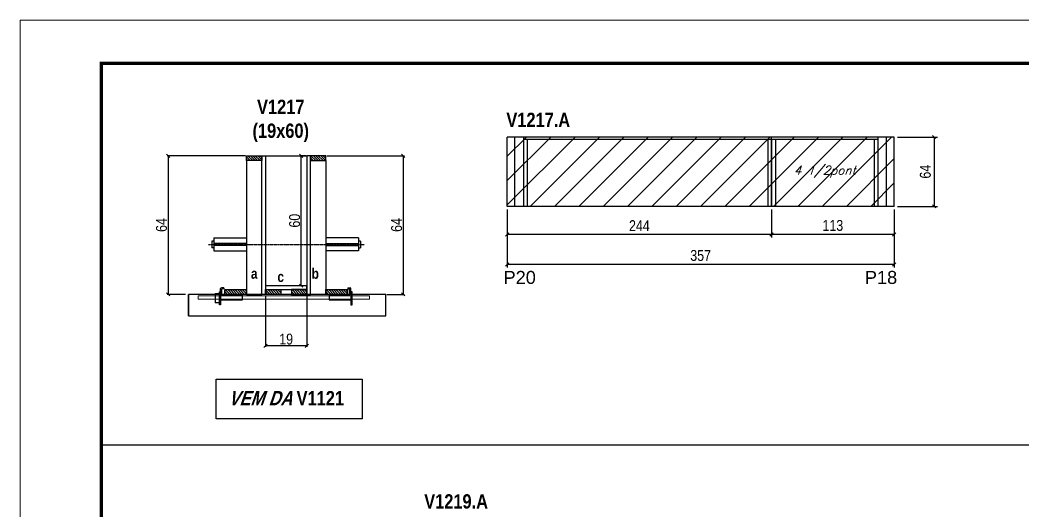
# Model space of a CAD drawing. Extents: x 3309 to 9563, y -2522 to 14608.
# Drawn here: x 3309 to 4235, y 9560 to 10014 of the extents above; entities that cross this region are included whole.
import ezdxf

# ---------------------------------------------------------------- set-up
doc = ezdxf.new("R2010")
doc.units = 0
doc.linetypes.add('DASHED', pattern=[0.75, 0.5, -0.25])
doc.linetypes.add('HIDDEN', pattern=[0.375, 0.25, -0.125])
for name, color, linetype in [('5', 5, 'Continuous'), ('barrote', 251, 'Continuous'), ('COTA', 241, 'Continuous'), ('detalhes', 4, 'Continuous'), ('NOMENCLATURA', 7, 'Continuous'), ('Painéis', 200, 'Continuous'), ('presilha', 1, 'Continuous'), ('SARR_2.2x10', 60, 'Continuous'), ('SARR_2.2x7', 40, 'Continuous'), ('SARR_3.5x7', 81, 'Continuous'), ('TENSOR', 3, 'Continuous'), ('texto', 7, 'Continuous')]:
    doc.layers.add(name, color=color, linetype=linetype)
for name, color, linetype, lineweight in [('CONCRETO', 251, 'Continuous', 25), ('Folhas', 255, 'Continuous', 9), ('Hachura', 251, 'Continuous', 9), ('SARRAFO DE PRESSAO', 251, 'DASHED', 9), ('SCO-___-LAJ', 2, 'Continuous', 0)]:
    doc.layers.add(name, color=color, linetype=linetype, lineweight=lineweight)
doc.styles.add('COTA TECNICA', font='techl___.ttf', dxfattribs={"height": 10})
doc.styles.add('COTA TECNICA 2X', font='techl___.ttf', dxfattribs={"height": 10})
doc.styles.add('Romans', font='romans.shx')
doc.styles.get("Standard").update_dxf_attribs({"font": 'arial.ttf'})
doc.styles.add('TECNICA', font='techb___.ttf', dxfattribs={"height": 10})
doc.dimstyles.new('PAINEL', dxfattribs={"dimtxt": 10, "dimasz": 3, "dimexe": 3, "dimexo": 3, "dimgap": 3, "dimtad": 1, "dimdec": 1, "dimzin": 12, "dimdsep": 46, "dimtxsty": 'COTA TECNICA', "dimblk1": 'OBLIQUE', "dimblk2": 'OBLIQUE', "dimsah": 1, "dimcen": 0.9, "dimclrd": 4, "dimclre": 4, "dimclrt": 240, "dimadec": 1, "dimazin": 3, "dimtfac": 1, "dimtdec": 1, "dimtmove": 0, "dimatfit": 3, "dimfxl": 1, "dimtolj": 1, "dimtzin": 12, "dimarcsym": 0})
doc.dimstyles.new('SECAO', dxfattribs={"dimscale": 0.333333, "dimtxt": 5, "dimasz": 9, "dimexe": 3, "dimexo": 3, "dimgap": 3, "dimtad": 1, "dimdec": 1, "dimlfac": 0.5, "dimzin": 12, "dimdsep": 46, "dimtxsty": 'COTA TECNICA 2X', "dimblk1": 'OBLIQUE', "dimblk2": 'OBLIQUE', "dimsah": 1, "dimcen": 0.9, "dimclrd": 4, "dimclre": 4, "dimclrt": 240, "dimadec": 1, "dimazin": 3, "dimtfac": 1, "dimtdec": 1, "dimtmove": 0, "dimatfit": 3, "dimfxl": 1, "dimtolj": 1, "dimtzin": 12, "dimarcsym": 0})
pattern_1 = [(135, (36771.4267, -113751.8887), (-1.122532015, -1.122532015), [])]

# ---------------------------------------------------------------- blocks, each defined once
blk = doc.blocks.new('9999999999')
at = {"layer": 'Folhas'}
blk.add_lwpolyline([(98138.98, 34190.21), (99623.98, 34190.21), (99623.98, 35240.21), (98138.98, 35240.21)], close=True, dxfattribs=at)
at = {"layer": 'Folhas', "color": 30, "const_width": 3}
blk.add_lwpolyline([(98213.98, 34230.21), (99583.98, 34230.21), (99583.98, 35200.21), (98213.98, 35200.21)], close=True, dxfattribs=at)
blk = doc.blocks.new('_Oblique')
at = {"color": 0, "linetype": 'ByBlock', "lineweight": -2}
blk.add_line((-0.5, -0.5), (0.5, 0.5), dxfattribs=at)
blk = doc.blocks.new('*D453')
at = {"layer": 'COTA', "color": 4, "lineweight": -2, "transparency": 16777216}
for p, q in [((3535.89, 9759.28), (3535.89, 9711.81)), ((3573.89, 9759.28), (3573.89, 9711.81)), ((3573.89, 9712.81), (3535.89, 9712.81))]:
    blk.add_line(p, q, dxfattribs=at)
at = {"layer": 'Defpoints', "color": 0, "transparency": 16777216}
for p in [(3535.89, 9760.28), (3573.89, 9760.28), (3535.89, 9712.81)]:
    blk.add_point(p, dxfattribs=at)
at = {"layer": 'COTA', "color": 4, "lineweight": -2, "transparency": 16777216, "xscale": 3, "yscale": 3, "zscale": 3, "rotation": 180}
blk.add_blockref('_Oblique', (3535.89, 9712.81), dxfattribs=at)
at = {"layer": 'COTA', "color": 4, "lineweight": -2, "transparency": 16777216, "xscale": 3, "yscale": 3, "zscale": 3}
blk.add_blockref('_Oblique', (3573.89, 9712.81), dxfattribs=at)
at = {"layer": 'COTA', "color": 240, "transparency": 16777216, "insert": (3554.89, 9718.9), "char_height": 10, "attachment_point": 5, "style": 'COTA TECNICA 2X'}
blk.add_mtext('\\A1;19', dxfattribs=at)
blk = doc.blocks.new('PRESILHA METÁLICA 1')
at = {"layer": 'presilha'}
for p, q in [((6, 15.5), (7.5, 15.5)), ((6, -2.5), (6, 15.5)), ((7.5, 10.6), (7.5, 19.9)), ((7.5, 15.5), (7.5, -2.5)), ((12, 21), (8.6, 21)), ((9, 11.6), (9, 18.9)), ((12, 19.5), (9.6, 19.5)), ((12, 21), (12, 19.5)), ((0, 13), (6, 13)), ((0, 13), (0, 0)), ((6, 0), (0, 0)), ((6, 13), (6, 0)), ((37.5, 4.1), (7.5, 4.1)), ((37.5, 11), (9.6, 11)), ((37.5, 11), (37.5, 4.1)), ((7.5, -2.5), (6, -2.5))]:
    blk.add_line(p, q, dxfattribs=at)
for centre, radius, start, end in [((8.6, 19.9), 1.14, 90, 180), ((9.6, 18.9), 0.57, 90, 180), ((9.6, 11.6), 0.57, 180, 270)]:
    blk.add_arc(centre, radius, start, end, dxfattribs=at)
blk = doc.blocks.new('PRESILHA METÁLICA 2')
at = {"layer": 'presilha'}
for p, q in [((-5.2, 23.5), (-5.2, 22)), ((-5.2, 23.5), (-1.9, 23.5)), ((-5.2, 22), (-2.8, 22)), ((-2.2, 14.1), (-2.2, 21.4)), ((0.8, 18), (-0.8, 18)), ((-0.8, 18), (-0.8, 0)), ((-0.8, 14.6), (-0.8, 22.4)), ((0.8, 0), (0.8, 18)), ((-30.8, 13.5), (-30.8, 6.6)), ((-30.8, 13.5), (-2.8, 13.5)), ((-30.8, 6.6), (-0.8, 6.6)), ((-0.8, 0), (0.8, 0))]:
    blk.add_line(p, q, dxfattribs=at)
for centre, radius, start, end in [((-2.8, 21.4), 0.57, 0, 90), ((-2.8, 14.1), 0.57, 270, 0), ((-1.9, 22.4), 1.14, 0, 90)]:
    blk.add_arc(centre, radius, start, end, dxfattribs=at)
blk = doc.blocks.new('*D454')
at = {"layer": 'COTA', "color": 4, "lineweight": -2, "transparency": 16777216}
for p, q in [((3592.49, 9888.28), (3663.94, 9888.28)), ((3662.94, 9888.28), (3662.94, 9760.28)), ((3647.7, 9760.28), (3663.94, 9760.28))]:
    blk.add_line(p, q, dxfattribs=at)
at = {"layer": 'Defpoints', "color": 0, "transparency": 16777216}
for p in [(3591.49, 9888.28), (3646.7, 9760.28), (3662.94, 9760.28)]:
    blk.add_point(p, dxfattribs=at)
at = {"layer": 'COTA', "color": 4, "lineweight": -2, "transparency": 16777216, "xscale": 3, "yscale": 3, "zscale": 3}
for p, rotation in [((3662.94, 9888.28), 90), ((3662.94, 9760.28), 270)]:
    blk.add_blockref('_Oblique', p, dxfattribs=dict(at, rotation=rotation))
at = {"layer": 'COTA', "color": 240, "transparency": 16777216, "insert": (3656.83, 9824.28), "char_height": 10, "attachment_point": 5, "rotation": 90, "style": 'COTA TECNICA 2X'}
blk.add_mtext('\\A1;64', dxfattribs=at)
blk = doc.blocks.new('*D455')
at = {"layer": 'COTA', "color": 4, "lineweight": -2, "transparency": 16777216}
for p, q in [((3517.29, 9888.28), (3444.97, 9888.28)), ((3445.97, 9888.28), (3445.97, 9760.28)), ((3462.07, 9760.28), (3444.97, 9760.28))]:
    blk.add_line(p, q, dxfattribs=at)
at = {"layer": 'Defpoints', "color": 0, "transparency": 16777216}
for p in [(3518.29, 9888.28), (3445.97, 9760.28), (3463.07, 9760.28)]:
    blk.add_point(p, dxfattribs=at)
at = {"layer": 'COTA', "color": 4, "lineweight": -2, "transparency": 16777216, "xscale": 3, "yscale": 3, "zscale": 3}
for p, rotation in [((3445.97, 9888.28), 90), ((3445.97, 9760.28), 270)]:
    blk.add_blockref('_Oblique', p, dxfattribs=dict(at, rotation=rotation))
at = {"layer": 'COTA', "color": 240, "transparency": 16777216, "insert": (3439.87, 9824.28), "char_height": 10, "attachment_point": 5, "rotation": 90, "style": 'COTA TECNICA 2X'}
blk.add_mtext('\\A1;64', dxfattribs=at)
blk = doc.blocks.new('*D456')
at = {"layer": 'COTA', "color": 4, "lineweight": -2, "transparency": 16777216}
for p, q in [((3572.89, 9888.28), (3567.81, 9888.28)), ((3568.81, 9768.28), (3568.81, 9888.28)), ((3572.89, 9768.28), (3567.81, 9768.28))]:
    blk.add_line(p, q, dxfattribs=at)
at = {"layer": 'Defpoints', "color": 0, "transparency": 16777216}
for p in [(3568.81, 9888.28), (3573.89, 9888.28), (3573.89, 9768.28)]:
    blk.add_point(p, dxfattribs=at)
at = {"layer": 'COTA', "color": 4, "lineweight": -2, "transparency": 16777216, "xscale": 3, "yscale": 3, "zscale": 3}
for p, rotation in [((3568.81, 9888.28), 90), ((3568.81, 9768.28), 270)]:
    blk.add_blockref('_Oblique', p, dxfattribs=dict(at, rotation=rotation))
at = {"layer": 'COTA', "color": 240, "transparency": 16777216, "insert": (3562.71, 9828.28), "char_height": 10, "attachment_point": 5, "rotation": 90, "style": 'COTA TECNICA 2X'}
blk.add_mtext('\\A1;60', dxfattribs=at)
blk = doc.blocks.new('*D449')
at = {"layer": 'COTA', "color": 4, "linetype": 'ByBlock', "lineweight": -2, "transparency": 16777216}
for p, q in [((4002.78, 9838.53), (4002.78, 9812.62)), ((4115.78, 9838.53), (4115.78, 9812.62)), ((4115.78, 9815.62), (4002.78, 9815.62))]:
    blk.add_line(p, q, dxfattribs=at)
at = {"layer": 'Defpoints', "color": 0, "linetype": 'ByBlock', "transparency": 16777216}
for p in [(4002.78, 9841.53), (4115.78, 9841.53), (4002.78, 9815.62)]:
    blk.add_point(p, dxfattribs=at)
at = {"layer": 'COTA', "color": 4, "linetype": 'ByBlock', "lineweight": -2, "transparency": 16777216, "xscale": 3, "yscale": 3, "zscale": 3, "rotation": 180}
blk.add_blockref('_Oblique', (4002.78, 9815.62), dxfattribs=at)
at = {"layer": 'COTA', "color": 4, "linetype": 'ByBlock', "lineweight": -2, "transparency": 16777216, "xscale": 3, "yscale": 3, "zscale": 3}
blk.add_blockref('_Oblique', (4115.78, 9815.62), dxfattribs=at)
at = {"layer": 'COTA', "color": 240, "linetype": 'ByBlock', "transparency": 16777216, "insert": (4059.28, 9823.84), "char_height": 10, "attachment_point": 5, "style": 'COTA TECNICA'}
blk.add_mtext('\\A1;113', dxfattribs=at)
blk = doc.blocks.new('*D450')
at = {"layer": 'COTA', "color": 4, "linetype": 'ByBlock', "lineweight": -2, "transparency": 16777216}
for p, q in [((3758.78, 9838.53), (3758.78, 9812.62)), ((4002.78, 9838.53), (4002.78, 9812.62)), ((4002.78, 9815.62), (3758.78, 9815.62))]:
    blk.add_line(p, q, dxfattribs=at)
at = {"layer": 'Defpoints', "color": 0, "linetype": 'ByBlock', "transparency": 16777216}
for p in [(3758.78, 9841.53), (4002.78, 9841.53), (3758.78, 9815.62)]:
    blk.add_point(p, dxfattribs=at)
at = {"layer": 'COTA', "color": 4, "linetype": 'ByBlock', "lineweight": -2, "transparency": 16777216, "xscale": 3, "yscale": 3, "zscale": 3, "rotation": 180}
blk.add_blockref('_Oblique', (3758.78, 9815.62), dxfattribs=at)
at = {"layer": 'COTA', "color": 4, "linetype": 'ByBlock', "lineweight": -2, "transparency": 16777216, "xscale": 3, "yscale": 3, "zscale": 3}
blk.add_blockref('_Oblique', (4002.78, 9815.62), dxfattribs=at)
at = {"layer": 'COTA', "color": 240, "linetype": 'ByBlock', "transparency": 16777216, "insert": (3880.78, 9823.69), "char_height": 10, "attachment_point": 5, "style": 'COTA TECNICA'}
blk.add_mtext('\\A1;244', dxfattribs=at)
blk = doc.blocks.new('*D457')
at = {"layer": 'COTA', "color": 4, "linetype": 'ByBlock', "lineweight": -2, "transparency": 16777216}
for p, q in [((3758.78, 9838.53), (3758.78, 9784.91)), ((4115.78, 9838.53), (4115.78, 9784.91)), ((4115.78, 9787.91), (3758.78, 9787.91))]:
    blk.add_line(p, q, dxfattribs=at)
at = {"layer": 'Defpoints', "color": 0, "linetype": 'ByBlock', "transparency": 16777216}
for p in [(3758.78, 9841.53), (4115.78, 9841.53), (3758.78, 9787.91)]:
    blk.add_point(p, dxfattribs=at)
at = {"layer": 'COTA', "color": 4, "linetype": 'ByBlock', "lineweight": -2, "transparency": 16777216, "xscale": 3, "yscale": 3, "zscale": 3, "rotation": 180}
blk.add_blockref('_Oblique', (3758.78, 9787.91), dxfattribs=at)
at = {"layer": 'COTA', "color": 4, "linetype": 'ByBlock', "lineweight": -2, "transparency": 16777216, "xscale": 3, "yscale": 3, "zscale": 3}
blk.add_blockref('_Oblique', (4115.78, 9787.91), dxfattribs=at)
at = {"layer": 'COTA', "color": 240, "linetype": 'ByBlock', "transparency": 16777216, "insert": (3937.28, 9796.13), "char_height": 10, "attachment_point": 5, "style": 'COTA TECNICA'}
blk.add_mtext('\\A1;357', dxfattribs=at)
blk = doc.blocks.new('*D458')
at = {"layer": 'COTA', "color": 4, "lineweight": -2, "transparency": 16777216}
for p, q in [((4118.78, 9905.53), (4155.77, 9905.53)), ((4152.77, 9905.53), (4152.77, 9841.53)), ((4118.78, 9841.53), (4155.77, 9841.53))]:
    blk.add_line(p, q, dxfattribs=at)
at = {"layer": 'Defpoints', "color": 0, "transparency": 16777216}
for p in [(4115.78, 9905.53, 0), (4115.78, 9841.53, 0), (4152.77, 9841.53)]:
    blk.add_point(p, dxfattribs=at)
at = {"layer": 'COTA', "color": 4, "lineweight": -2, "transparency": 16777216, "xscale": 3, "yscale": 3, "zscale": 3}
for p, rotation in [((4152.77, 9905.53), 90), ((4152.77, 9841.53), 270)]:
    blk.add_blockref('_Oblique', p, dxfattribs=dict(at, rotation=rotation))
at = {"layer": 'COTA', "color": 240, "transparency": 16777216, "insert": (4144.67, 9873.53), "char_height": 10, "attachment_point": 5, "rotation": 90, "style": 'COTA TECNICA'}
blk.add_mtext('\\A1;64', dxfattribs=at)

msp = doc.modelspace()

# ---------------------------------------------------------------- hatches: boundary and pattern name
at = {"layer": 'Hachura', "linetype": 'ByBlock'}
h = msp.add_hatch(dxfattribs=at)
h.set_pattern_fill('ANSI31', color=256, scale=5)
h.set_pattern_definition([(45, (-2087.861, 0.018), (-11.22532, 11.22532), [])])
h.paths.add_polyline_path([(4002.78, 9905.53), (3758.78, 9905.53), (3758.78, 9841.53), (4002.78, 9841.53)])
h.paths.add_polyline_path([(4115.78, 9841.53), (4115.78, 9905.53), (4002.78, 9905.53), (4002.78, 9841.53)])
at = {"layer": 'SARR_2.2x10'}
h = msp.add_hatch(dxfattribs=at)
h.set_pattern_fill('ANSI31', color=256, scale=0.5, angle=90)
h.set_pattern_definition([(135, (36691.8267, -113751.8887), (-1.122532015, -1.122532015), [])])
h.paths.add_polyline_path([(3498.29, 9764.68), (3498.29, 9760.28), (3518.29, 9760.28), (3518.29, 9764.68)])
h = msp.add_hatch(dxfattribs=at)
h.set_pattern_fill('ANSI31', color=256, scale=0.5, angle=90)
h.set_pattern_definition([(135, (36785.0267, -113751.8887), (-1.122532015, -1.122532015), [])])
h.paths.add_polyline_path([(3591.49, 9764.68), (3591.49, 9760.28), (3611.49, 9760.28), (3611.49, 9764.68)])
at = {"layer": 'SARR_2.2x7'}
h = msp.add_hatch(dxfattribs=at)
h.set_pattern_fill('ANSI31', color=256, scale=0.5, angle=90)
h.set_pattern_definition([(135, (36685.8267, -113628.2887), (-1.122532015, -1.122532015), [])])
h.paths.add_polyline_path([(3532.29, 9888.28), (3532.29, 9883.88), (3518.29, 9883.88), (3518.29, 9888.28)])
h = msp.add_hatch(dxfattribs=at)
h.set_pattern_fill('ANSI31', color=256, scale=0.5, angle=90)
h.set_pattern_definition([(135, (36705.8267, -113628.2887), (-1.122532015, -1.122532015), [])])
h.paths.add_polyline_path([(3577.49, 9888.28), (3577.49, 9883.88), (3591.49, 9883.88), (3591.49, 9888.28)])
h = msp.add_hatch(dxfattribs=at)
h.set_pattern_fill('ANSI31', color=256, scale=0.5, angle=90)
h.set_pattern_definition(pattern_1)
h.paths.add_polyline_path([(3549.89, 9760.28), (3549.89, 9764.68), (3535.89, 9764.68), (3535.89, 9760.28)])
h = msp.add_hatch(dxfattribs=at)
h.set_pattern_fill('ANSI31', color=256, scale=0.5, angle=90)
h.set_pattern_definition(pattern_1)
h.paths.add_polyline_path([(3559.89, 9764.68), (3559.89, 9760.28), (3573.89, 9760.28), (3573.89, 9764.68)])

# ---------------------------------------------------------------- linework, layer by layer
at = {"ltscale": 3}
for p, q in [((3486.29, 9809.37), (3486.29, 9803.37)), ((3488.29, 9809.37), (3486.29, 9809.37)), ((3488.29, 9812.37), (3488.29, 9800.37)), ((3488.29, 9812.37), (3518.29, 9812.37)), ((3621.49, 9812.37), (3591.49, 9812.37)), ((3621.49, 9812.37), (3621.49, 9800.37)), ((3623.49, 9809.37), (3621.49, 9809.37)), ((3623.49, 9809.37), (3623.49, 9803.37)), ((3488.29, 9803.37), (3486.29, 9803.37)), ((3518.29, 9807.37), (3488.29, 9807.37)), ((3518.29, 9805.37), (3488.29, 9805.37)), ((3488.29, 9800.37), (3518.29, 9800.37)), ((3591.49, 9807.37), (3621.49, 9807.37)), ((3591.49, 9805.37), (3621.49, 9805.37)), ((3621.49, 9800.37), (3591.49, 9800.37)), ((3621.49, 9803.37), (3623.49, 9803.37))]:
    msp.add_line(p, q, dxfattribs=at)
at = {"layer": 'barrote'}
msp.add_lwpolyline([(3464.83, 9740.28), (3646.75, 9740.28), (3646.75, 9760.28), (3464.83, 9760.28)], close=True, dxfattribs=at)
at = {"layer": 'CONCRETO', "linetype": 'Continuous'}
msp.add_line((3535.89, 9888.28), (3573.89, 9888.28), dxfattribs=at)
at = {"layer": 'COTA'}
msp.add_line((3384.37, 9621.46), (4754.37, 9621.46), dxfattribs=at)
at = {"layer": 'detalhes', "color": 250}
msp.add_line((3464.83, 9740.28), (3464.83, 9760.28), dxfattribs=at)
at = {"layer": 'NOMENCLATURA', "elevation": 0}
msp.add_lwpolyline([(3490.45, 9681.92), (3624.99, 9681.92), (3624.99, 9645.46), (3490.45, 9645.46)], close=True, dxfattribs=at)
at = {"layer": 'Painéis', "linetype": 'ByBlock'}
for p, q in [((4115.78, 9905.53), (3758.78, 9905.53)), ((3758.78, 9841.53), (3758.78, 9905.53)), ((4002.78, 9841.53), (4002.78, 9905.53)), ((4115.78, 9841.53), (4115.78, 9905.53)), ((4115.78, 9841.53), (3758.78, 9841.53))]:
    msp.add_line(p, q, dxfattribs=at)
at = {"layer": 'Painéis', "linetype": 'Continuous'}
for points in [[(3532.29, 9760.28), (3532.29, 9888.28), (3535.89, 9888.28), (3535.89, 9760.28)], [(3577.49, 9760.28), (3577.49, 9888.28), (3573.89, 9888.28), (3573.89, 9760.28)], [(3573.89, 9768.28), (3535.89, 9768.28), (3535.89, 9764.68), (3573.89, 9764.68)]]:
    msp.add_lwpolyline(points, close=True, dxfattribs=at)
at = {"layer": 'SARR_2.2x10'}
for points in [[(3498.29, 9764.68), (3518.29, 9764.68), (3518.29, 9760.28), (3498.29, 9760.28)], [(3591.49, 9764.68), (3611.49, 9764.68), (3611.49, 9760.28), (3591.49, 9760.28)]]:
    msp.add_lwpolyline(points, close=True, dxfattribs=at)
at = {"layer": 'SARR_2.2x7', "linetype": 'Continuous'}
for p, q in [((3765.78, 9841.53), (3765.78, 9905.53)), ((4002.78, 9903.33), (3773.78, 9903.33)), ((4100.78, 9903.33), (4002.78, 9903.33)), ((4108.78, 9841.53), (4108.78, 9905.53))]:
    msp.add_line(p, q, dxfattribs=at)
at = {"layer": 'SARR_2.2x7', "elevation": 0}
for points in [[(3518.29, 9888.28), (3532.29, 9888.28), (3532.29, 9883.88), (3518.29, 9883.88)], [(3591.49, 9888.28), (3577.49, 9888.28), (3577.49, 9883.88), (3591.49, 9883.88)]]:
    msp.add_lwpolyline(points, close=True, dxfattribs=at)
at = {"layer": 'SARR_2.2x7'}
for points in [[(3535.89, 9764.68), (3549.89, 9764.68), (3549.89, 9760.28), (3535.89, 9760.28)], [(3573.89, 9764.68), (3559.89, 9764.68), (3559.89, 9760.28), (3573.89, 9760.28)]]:
    msp.add_lwpolyline(points, close=True, dxfattribs=at)
at = {"layer": 'SARR_3.5x7'}
for p, q in [((3773.78, 9905.53), (3773.78, 9841.53)), ((3777.28, 9903.33), (3777.28, 9841.53)), ((3999.28, 9903.33), (3999.28, 9841.53)), ((4002.78, 9903.33), (4002.78, 9841.53)), ((4006.28, 9903.33), (4006.28, 9841.53)), ((4097.28, 9903.33), (4097.28, 9841.53)), ((4100.78, 9905.53), (4100.78, 9841.53))]:
    msp.add_line(p, q, dxfattribs=at)
for points in [[(3532.29, 9883.88), (3518.29, 9883.88), (3518.29, 9760.28), (3532.29, 9760.28)], [(3577.49, 9883.88), (3591.49, 9883.88), (3591.49, 9760.28), (3577.49, 9760.28)]]:
    msp.add_lwpolyline(points, close=True, dxfattribs=at)
at = {"layer": 'SCO-___-LAJ', "color": 1}
msp.add_lwpolyline([(3473.84, 9758.95), (3631.67, 9758.95), (3631.67, 9755.75), (3473.84, 9755.75)], close=True, dxfattribs=at)
at = {"layer": 'TENSOR', "linetype": 'HIDDEN', "ltscale": 0.5}
msp.add_line((3483.29, 9806.37), (3626.79, 9806.37), dxfattribs=at)

# ---------------------------------------------------------------- block references
at = {"layer": 'presilha', "xscale": 0.6666666666666666, "yscale": 0.6666666666666666, "zscale": 0.6666666666666666}
for name, p in [('PRESILHA METÁLICA 1', (3489.42, 9752.31)), ('PRESILHA METÁLICA 2', (3615.17, 9750.65))]:
    msp.add_blockref(name, p, dxfattribs=at)
at = {"layer": 'SARRAFO DE PRESSAO', "color": 6, "linetype": 'ByBlock'}
msp.add_blockref('9999999999', (-94829.61, -25226.65), dxfattribs=at)

# ---------------------------------------------------------------- texts
at = {"layer": '5', "linetype": 'Continuous'}
for s, rotation, p in [('P20', 359.99996, (3755.44, 9769.9)), ('P18', 0.00004, (4088.8, 9769.9))]:
    msp.add_text(s, height=12, rotation=rotation, dxfattribs=at).set_placement(p)
at = {"layer": 'detalhes', "style": 'TECNICA'}
for s, p in [('a', (3522.41, 9774.67)), ('b', (3578.39, 9774.66)), ('c', (3546.78, 9771.75))]:
    msp.add_text(s, height=9.6, dxfattribs=at).set_placement(p)
at = {"layer": 'NOMENCLATURA', "style": 'TECNICA'}
for s, p in [('V1217.A', (3758.06, 9914.72)), ('V1219.A', (3682.27, 9562.49, 0))]:
    msp.add_text(s, height=13.2, dxfattribs=at).set_placement(p)
at = {"layer": 'NOMENCLATURA', "insert": (3549.89, 9939.98), "char_height": 13.2, "attachment_point": 2, "style": 'TECNICA'}
msp.add_mtext_dynamic_manual_height_columns('V1217\\P(19x60)', width=300.2766, gutter_width=1, heights=[0], dxfattribs=at)
at = {"layer": 'NOMENCLATURA', "insert": (3554.89, 9670.96), "char_height": 13.2, "width": 300.2766, "attachment_point": 2, "style": 'TECNICA'}
msp.add_mtext('{\\Q19;VEM DA }V1121', dxfattribs=at)
at = {"layer": 'texto', "color": 2, "insert": (4051.78, 9873.53), "char_height": 8, "attachment_point": 5, "style": 'Romans'}
msp.add_mtext('{\\Q19;\\C256;4 1/2pont}', dxfattribs=at)

# ---------------------------------------------------------------- dimensions: what is measured, and where the dimension line sits
at = {"layer": 'COTA'}
for base, p1, p2, dimstyle, picture, middle in [((4152.77, 9841.53, 0), (4115.78, 9905.53), (4115.78, 9841.53), 'PAINEL', '*D458', (4144.67, 9873.53, 0)), ((3445.97, 9760.28, 0), (3518.29, 9888.28), (3463.07, 9760.28, 0), 'SECAO', '*D455', (3439.87, 9824.28, 0)), ((3568.81, 9888.28), (3573.89, 9768.28), (3573.89, 9888.28), 'SECAO', '*D456', (3562.71, 9828.28)), ((3662.94, 9760.28, 0), (3591.49, 9888.28), (3646.7, 9760.28, 0), 'SECAO', '*D454', (3656.83, 9824.28, 0))]:
    dim = msp.add_linear_dim(base=base, p1=p1, p2=p2, angle=90, dimstyle=dimstyle, dxfattribs=at)
    dim.commit()
    dim.dimension.update_dxf_attribs({"geometry": picture, "text_midpoint": middle})
at = {"layer": 'COTA', "linetype": 'ByBlock'}
dim = msp.add_linear_dim(base=(3758.78, 9815.62), p1=(4002.78, 9841.53), p2=(3758.78, 9841.53), angle=180, dimstyle='PAINEL', override={"dimtmove": 1}, dxfattribs=at)
dim.commit()
dim.dimension.update_dxf_attribs({"geometry": '*D450', "text_midpoint": (3880.78, 9823.69)})
for base, p2, picture, middle in [((3758.78, 9787.91), (3758.78, 9841.53), '*D457', (3937.28, 9796.13)), ((4002.78, 9815.62), (4002.78, 9841.53), '*D449', (4059.28, 9823.84))]:
    dim = msp.add_linear_dim(base=base, p1=(4115.78, 9841.53), p2=p2, angle=180, dimstyle='PAINEL', dxfattribs=at)
    dim.commit()
    dim.dimension.update_dxf_attribs({"geometry": picture, "text_midpoint": middle})
at = {"layer": 'COTA'}
dim = msp.add_linear_dim(base=(3535.89, 9712.81), p1=(3573.89, 9760.28), p2=(3535.89, 9760.28), angle=180, dimstyle='SECAO', dxfattribs=at)
dim.commit()
dim.dimension.update_dxf_attribs({"geometry": '*D453', "text_midpoint": (3554.89, 9712.81), "dimtype": 160})

doc.saveas('drawing.dxf')
